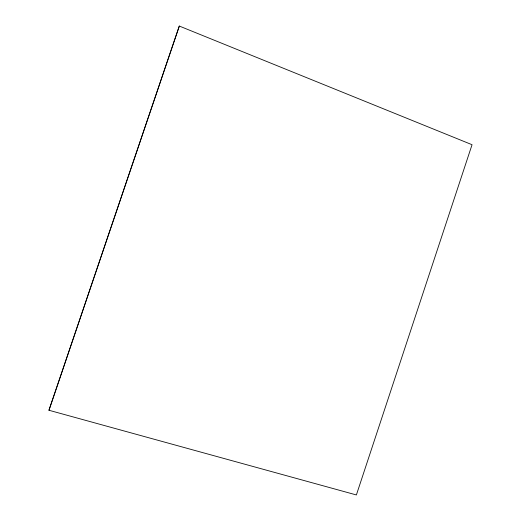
<?xml version="1.0" encoding="UTF-8"?>
<svg xmlns="http://www.w3.org/2000/svg" width="521" height="521" viewBox="0 0 521 521"><rect width="100%" height="100%" fill="white"/><g stroke="black" fill="none" stroke-linecap="round" stroke-linejoin="round"><path stroke-width="0.78" d="M48.954 410.261L179.309 26.05L472.046 144.714L356.384 494.95L48.954 410.261L179.309 26.05"/></g></svg>
